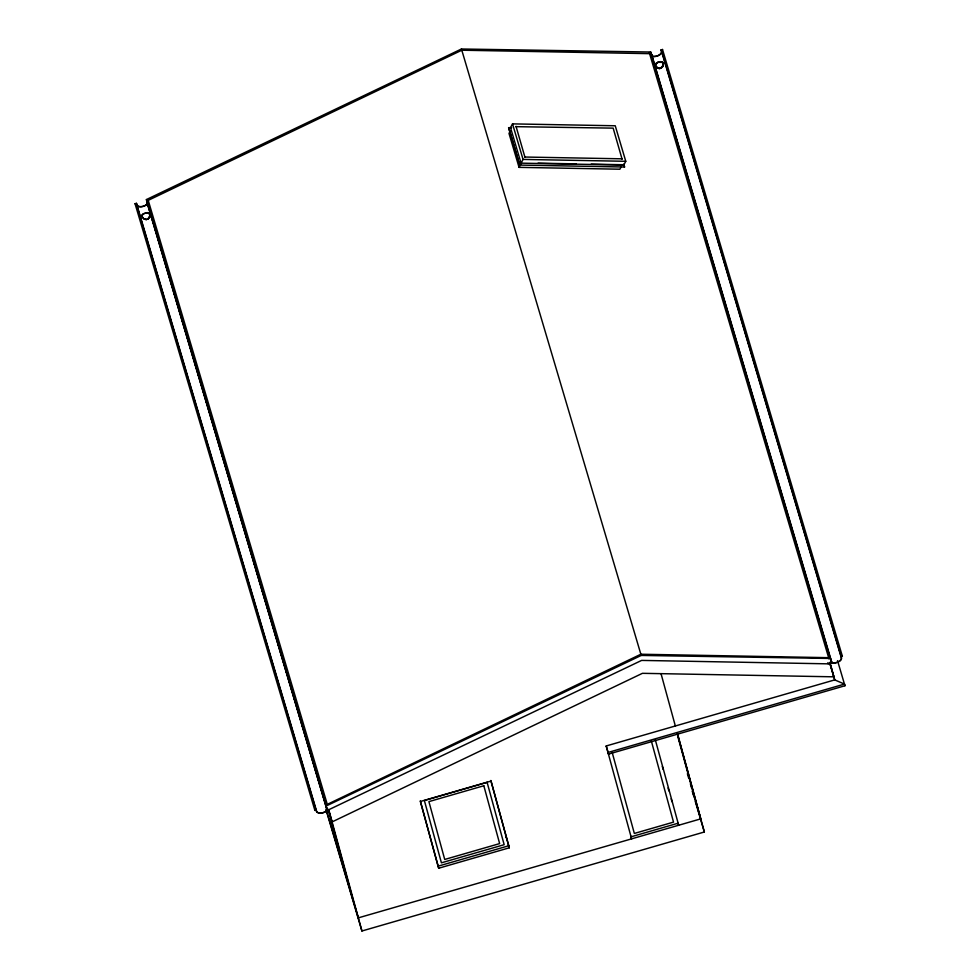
<?xml version="1.0" encoding="UTF-8"?>
<svg xmlns="http://www.w3.org/2000/svg" width="980" height="980" viewBox="0 0 980 980"><rect width="100%" height="100%" fill="white"/><g stroke="black" fill="none" stroke-linecap="round" stroke-linejoin="round"><path stroke-width="1.47" d="M149.989 215.465L147.845 219.165M510.507 127.633L512.528 123.884L615.244 125.771L625.767 161.296L623.758 165.044L624.554 167.017L519.694 165.081L508.62 127.706L510.507 127.633L521.042 163.158L623.758 165.044M510.347 130.953L509 133.439L519.057 167.36L619.899 169.209L621.247 166.71M515.872 126.665L613.162 128.135L622.08 159.14M521.042 163.158L523.051 159.409L512.528 123.884M519.057 167.36L521.066 163.611M524.974 157.351L516.043 126.359M141.978 215.367L143.313 213.763L147.306 212.611L149.315 213.199L150.001 215.502M142.431 214.473L142.026 216.445M655.302 64.398L657.862 62.206L662.701 62.45C666.339 68.049 655.399 71.565 655.351 64.57L657.911 62.377M149.671 216.874L147.833 219.128L144.967 219.373M663.007 65.954L659.748 68.6L655.975 66.652L655.755 63.492L659.283 61.838M521.336 162.864L519.694 165.081L508.62 127.706L511.658 127.755M147.882 219.3L149.732 217.082L149.928 214.351L148.495 212.93L145.996 212.954M144.587 213.358L142.492 214.669L142.076 216.629L143.717 218.822L146.473 219.716M146.412 199.565L327.381 810.387L641.63 660.41L828.247 663.84L831.677 662.848L650.708 52.026L461.445 49L146.412 199.565L147.6 203.938M831.677 662.848L830.477 658.462L641.214 655.436L326.181 806.001M651.247 53.998L652.067 56.081A5.794 3.271 -16.5 0 0 658.413 55.407A5.794 3.271 -16.5 0 0 661.537 51.438L661.12 49.907L662.517 49.502L842.359 656.208L841.195 656.551L841.551 657.813A6.039 3.418 -16.5 0 1 838.268 661.966A6.039 3.418 -16.5 0 1 831.616 662.627M651.847 56.191A6.039 3.418 -16.5 0 0 658.486 55.529A6.039 3.418 -16.5 0 0 661.77 51.364L661.427 50.102L662.517 49.502M326.72 807.986L327.075 810.191A5.794 3.271 -16.5 0 1 321.305 813.02A6.039 3.418 -16.5 0 1 316.405 811.379L136.281 203.668L135.056 203.742L136.441 203.338L316.638 811.305A5.794 3.271 -16.5 0 0 321.305 813.02A6.039 3.418 -16.5 0 0 327.32 810.166L146.951 201.537L147.306 203.754A5.794 3.271 -16.5 0 1 141.537 206.584A5.794 3.271 -16.5 0 1 136.857 204.869L136.441 203.338M659.736 68.551L662.272 67.191L663.178 63.149M651.48 53.937L831.836 662.517A5.794 3.271 -16.5 0 0 838.194 661.843A5.794 3.271 -16.5 0 0 841.318 657.874L840.901 656.343L842.359 656.208M831.016 660.447L831.836 662.517M316.209 809.774L314.825 810.178L316.062 810.117M606.204 745.964L834.727 679.899L844.491 684.089L844.944 685.755L608.58 754.098L606.204 745.964L631.622 838.856L630.789 836.05M844.491 684.089L608.127 752.432L608.58 754.098M438.709 868.219L509.294 847.81L491.041 781.06L420.445 801.469L438.709 868.219L437.876 865.414M631.022 836.822L678.074 823.212M325.862 809.321L361.926 931L704.351 831.995L677.413 733.53M659.27 61.789L660.643 61.679M649.593 53.655L461.801 50.213L148.225 200.349L327.283 804.372L640.859 654.236L828.651 657.678M525.133 157.045L622.251 158.821M523.051 159.409L625.767 161.296M538.045 163.17L576.032 163.868M591.222 164.138L623.121 164.726L624.554 167.017L623.709 164.138M147.319 212.66L149.879 214.167M660.63 61.63L661.782 61.801M146.412 219.532L143.68 218.663L142.014 216.396M661.77 61.752L662.652 62.267M658.291 68.392L655.963 66.603M662.639 62.218L663.203 63.198M661.427 50.102L841.195 656.551M661.12 49.907L840.901 656.343M837.545 660.667L844.944 685.755M649.238 52.442L829.007 658.891M829.742 662.848L833.894 676.825L642.427 673.321L332.085 821.914L328.349 809.321M829.558 662.431L834.727 679.899M827.892 662.627L828.247 663.84M687.384 773.735L688.683 778.108M690.41 783.927L691.696 788.3M692.566 791.203L700.761 818.864L358.337 917.856L326.499 810.46M692.272 791.24L693.571 795.613M695.298 801.432L704.351 831.995M461.445 49L641.214 655.436M678.319 824.033L678.687 825.246L655.338 739.912M505.57 835.217L506.391 838.01M508.473 845.005L509.294 847.81M146.718 201.611L327.075 810.191M135.056 203.742L314.899 810.448M830.268 663.57L834.862 680.377M650.708 52.026L651.908 56.399M661.035 673.664L675.404 726.192M677.866 735.27L700.406 817.651M677.658 735.943L694.967 799.202M662.321 766.446L663.129 769.386M671.178 798.81L671.986 801.75M668.054 787.932L668.862 790.872M651.406 741.248L673.53 822.122L634.342 833.441L612.218 752.579M490.833 780.484L508.694 845.777L438.097 866.185L420.236 800.893M328.888 810.215L361.926 931M328.312 809.627L352.947 899.677M136.281 203.668L136.624 204.93A6.039 3.418 -16.5 0 0 141.537 206.719A6.039 3.418 -16.5 0 0 147.551 203.73M487.121 782.383L424.377 800.525L441.416 862.829L504.161 844.687L487.121 782.383M483.814 785.752L428.909 801.615L444.724 859.46L499.641 843.596L483.814 785.752"/></g></svg>
